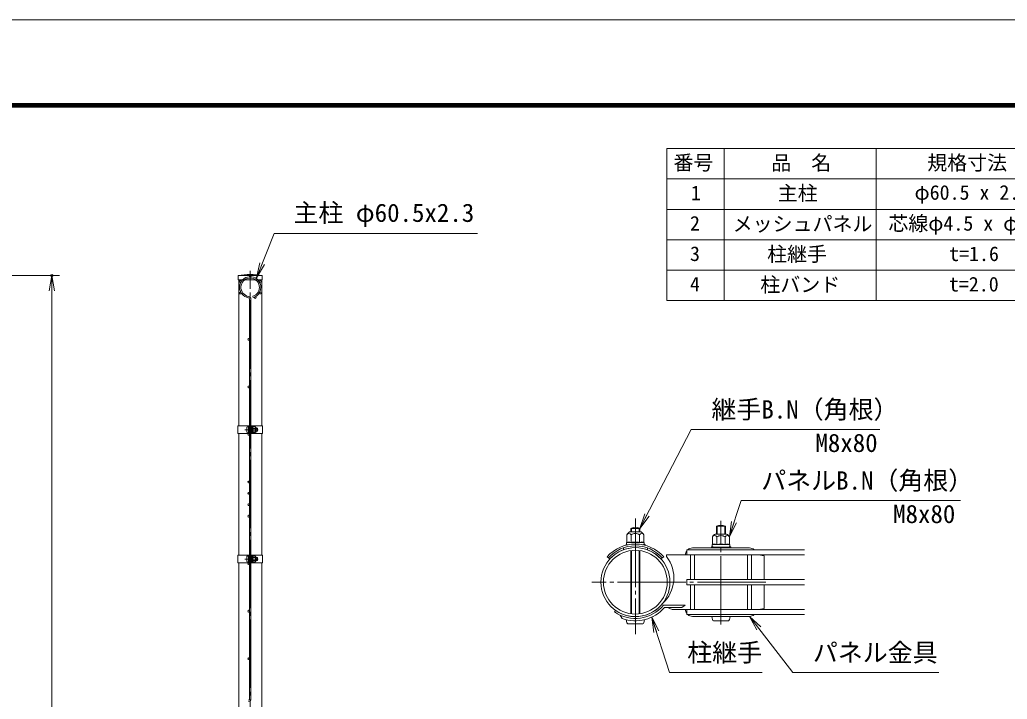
# Model space of a CAD drawing. Units: millimetres, scale not verified. Extents: x -4200 to 4200, y -2970 to 2970.
# Drawn here: x -529 to 2067, y 1182 to 2970 of the extents above; entities that cross this region are included whole.
import ezdxf
from ezdxf.enums import TextEntityAlignment as Align

# ---------------------------------------------------------------- set-up
doc = ezdxf.new("R2010")
doc.units = ezdxf.units.MM
doc.header["$LTSCALE"] = 10
doc.header["$PDMODE"] = 32
doc.header["$PDSIZE"] = 5
doc.linetypes.add('LONG_CHAIN', pattern=[21, 18, -1, 1, -1])
doc.layers.add('0-1_D-MTR-TXT', color=7, linetype='Continuous')
doc.layers.add('0-7_Defpoints', color=7, linetype='Continuous')
for name, color, linetype, lineweight in [('0-2_D-MTR-FRAM', 7, 'Continuous', 9), ('0-3_D-STR1', 1, 'Continuous', 9), ('0-4_D-BMK', 2, 'LONG_CHAIN', 9), ('0-5_D-STR-DIM', 7, 'Continuous', 9), ('0-6_0', 7, 'Continuous', 9), ('0-8_D-STR2', 7, 'Continuous', 9), ('0-9_D-STR3', 3, 'Continuous', 9), ('0-A_D-STR-TXT', 7, 'Continuous', 9), ('0-E_D-TTL', 7, 'Continuous', 9)]:
    doc.layers.add(name, color=color, linetype=linetype, lineweight=lineweight)
doc.styles.add('ＭＳ ゴシック', font='')
doc.styles.get('ＭＳ ゴシック').set_extended_font_data('MS Gothic')

# ---------------------------------------------------------------- blocks, each defined once
blk = doc.blocks.new('_Open')
at = {"layer": '0-6_0'}
blk.add_line((-10, 1.667), (0, 0), dxfattribs=at)
blk.add_lwpolyline([(-10, -1.667), (0, 0), (-10, 0)], dxfattribs=at)

msp = doc.modelspace()

# ---------------------------------------------------------------- linework, layer by layer
at = {"layer": '0-2_D-MTR-FRAM'}
for p, q in [((1172.71, 2631.28), (3822.71, 2631.28)), ((1172.71, 2631.28), (1172.71, 2231.28)), ((1322.71, 2631.28), (1322.71, 2231.28)), ((1722.71, 2631.28), (1722.71, 2231.28)), ((1172.71, 2551.28), (3822.71, 2551.28)), ((1172.71, 2471.28), (3822.71, 2471.28)), ((1172.71, 2391.28), (3822.71, 2391.28)), ((1172.71, 2311.28), (3822.71, 2311.28)), ((1172.71, 2231.28), (3822.71, 2231.28))]:
    msp.add_line(p, q, dxfattribs=at)
at = {"layer": '0-3_D-STR1'}
for p, q in [((108.3, 2297.21), (45.4, 2297.21)), ((45.4, 2297.21), (45.4, 2286.21)), ((108.3, 2297.21), (45.4, 2297.21)), ((45.4, 2297.21), (45.4, 2286.21)), ((108.3, 2286.21), (45.4, 2286.21)), ((46.6, 2286.21), (46.6, 1901.46)), ((103.45, 2286.21), (50.25, 2286.21)), ((107.1, 1901.46), (107.1, 2286.21)), ((108.3, 2286.21), (108.3, 2297.21)), ((46.6, 1881.46), (46.6, 1561.46)), ((107.1, 1561.46), (107.1, 1881.46)), ((46.6, 1541.46), (46.6, 701.46)), ((107.1, 701.46), (107.1, 1541.46))]:
    msp.add_line(p, q, dxfattribs=at)
for radius in [90.75, 83.85]:
    msp.add_circle((1089.64, 1490.59), radius, dxfattribs=at)
msp.add_arc((76.85, 2135.98), 164.27, 78.96219, 101.03781, dxfattribs=at)
msp.add_arc((76.85, 2135.98), 164.27, 78.96219, 101.03781, dxfattribs=at)
at = {"layer": '0-4_D-BMK'}
for p, q in [((76.85, -467.79), (76.85, 2309.21)), ((62.43, 1891.46), (98.17, 1891.46)), ((1089.64, 1657.75), (1089.64, 1353.43)), ((1314.64, 1379.27), (1314.64, 1651.89)), ((62.43, 1551.46), (98.17, 1551.46)), ((1432.54, 1490.59), (975.34, 1490.59))]:
    msp.add_line(p, q, dxfattribs=at)
at = {"layer": '0-5_D-STR-DIM'}
for p, q in [((-864.65, 2297.21), (-424.65, 2297.21)), ((-444.65, -415.79), (-444.65, 2257.21))]:
    msp.add_line(p, q, dxfattribs=at)
at = {"layer": '0-7_Defpoints'}
msp.add_point((-444.65, 2297.21), dxfattribs=at)
at = {"layer": '0-8_D-STR2'}
for p, q in [((75.05, 2235.07), (75.05, 1183.34)), ((78.65, 2235.07), (78.65, 1183.34)), ((83.82, 2242.82), (84.85, 2239.37)), ((1534.24, 1575.94), (1224.64, 1575.94)), ((1224.64, 1575.94), (1224.64, 1562.44)), ((1534.24, 1562.44), (1224.64, 1562.44)), ((1234.24, 1497.34), (1234.24, 1562.44)), ((1245.04, 1497.34), (1245.04, 1562.44)), ((1384.24, 1497.34), (1384.24, 1562.44)), ((1395.04, 1497.34), (1395.04, 1562.44)), ((1534.24, 1483.84), (1224.64, 1483.84)), ((1234.24, 1418.74), (1234.24, 1483.84)), ((1245.04, 1418.74), (1245.04, 1483.84)), ((1384.24, 1418.74), (1384.24, 1483.84)), ((1395.04, 1418.74), (1395.04, 1483.84)), ((1534.24, 1418.74), (1224.64, 1418.74)), ((1224.64, 1418.74), (1224.64, 1405.24)), ((1534.24, 1405.24), (1224.64, 1405.24))]:
    msp.add_line(p, q, dxfattribs=at)
msp.add_lwpolyline([(1534.24, 1497.34), (1224.64, 1497.34), (1224.64, 1483.84)], dxfattribs=at)
for centre in [(76.85, 2296.46), (50.65, 2281.33), (103.05, 2281.33), (50.65, 2251.08), (90.17, 2239.05), (103.05, 2251.08), (72.8, 2129.21), (72.8, 2004.21), (72.8, 1879.21), (72.8, 1754.21), (72.8, 1724.21), (72.8, 1694.21), (72.8, 1664.21), (72.8, 1539.21), (72.8, 1414.21), (72.8, 1289.21)]:
    msp.add_circle(centre, 2.25, dxfattribs=at)
for centre, radius, start, end in [((76.85, 2266.21), 28, 286.60421, 260.16066), ((76.85, 2266.21), 24.4, 286.60421, 260.16066), ((71.45, 2235.07), 3.6, 0, 80.16066), ((71.45, 2235.07), 7.2, 0, 80.16066), ((71.45, 1183.34), 3.6, 279.83934, 0), ((71.45, 1183.34), 7.2, 279.83934, 0)]:
    msp.add_arc(centre, radius, start, end, dxfattribs=at)
at = {"layer": '0-9_D-STR3'}
for p, q in [((44.3, 1901.46), (75.05, 1901.46)), ((44.3, 1901.46), (44.3, 1881.46)), ((67.95, 1897.96), (67.95, 1884.96)), ((72.75, 1881.46), (72.75, 1901.46)), ((72.75, 1899.46), (72.75, 1883.46)), ((75.05, 1881.46), (75.05, 1901.46)), ((75.05, 1895.46), (78.65, 1895.46)), ((78.65, 1881.46), (78.65, 1901.46)), ((78.65, 1901.46), (109.4, 1901.46)), ((80.95, 1881.46), (80.95, 1901.46)), ((80.95, 1895.96), (81.34, 1899.12)), ((80.95, 1895.96), (80.95, 1886.96)), ((83.1, 1899.21), (81.44, 1899.21)), ((83.15, 1891.46), (83.15, 1899.18)), ((83.25, 1898.96), (83.2, 1899.13)), ((89.94, 1898.96), (83.25, 1898.96)), ((92.45, 1896.46), (92.45, 1886.46)), ((92.45, 1895.46), (95.75, 1895.46)), ((95.75, 1895.46), (95.75, 1887.46)), ((109.4, 1901.46), (109.4, 1881.46)), ((44.3, 1881.46), (75.05, 1881.46)), ((75.05, 1894.78), (78.65, 1894.78)), ((75.05, 1888.13), (78.65, 1888.13)), ((75.05, 1887.46), (78.65, 1887.46)), ((78.65, 1881.46), (109.4, 1881.46)), ((80.95, 1886.96), (81.34, 1883.79)), ((83.08, 1883.71), (81.44, 1883.71)), ((89.94, 1895.21), (83.15, 1895.21)), ((83.15, 1891.46), (83.15, 1883.73)), ((89.94, 1887.7), (83.15, 1887.7)), ((89.94, 1883.95), (83.25, 1883.95)), ((92.45, 1894.78), (96.07, 1894.78)), ((92.45, 1888.13), (96.07, 1888.13)), ((92.45, 1887.46), (95.75, 1887.46)), ((1302.64, 1617.19), (1302.64, 1637.59)), ((1302.64, 1637.59), (1326.64, 1637.59)), ((1304.67, 1617.19), (1304.67, 1637.59)), ((1324.61, 1617.19), (1324.61, 1637.59)), ((1326.64, 1617.19), (1326.64, 1637.59)), ((1067, 1615.12), (1067.1, 1595.03)), ((1074.48, 1622.68), (1104.48, 1622.82)), ((1077.64, 1622.69), (1077.64, 1632.04)), ((1077.64, 1632.04), (1101.64, 1632.04)), ((1078.26, 1615.18), (1078.36, 1594.79)), ((1079.67, 1622.7), (1079.67, 1632.04)), ((1099.61, 1622.8), (1099.61, 1632.04)), ((1100.78, 1615.29), (1100.88, 1594.9)), ((1101.64, 1622.81), (1101.64, 1632.04)), ((1112.04, 1615.34), (1112.13, 1595.25)), ((1299.64, 1617.19), (1329.64, 1617.19)), ((1064.46, 1589.06), (1068.78, 1589.09)), ((1064.47, 1587.56), (1064.46, 1589.06)), ((1064.47, 1587.56), (1065.01, 1587.57)), ((1066.37, 1594.6), (1066.39, 1589.6)), ((1089.62, 1594.85), (1066.44, 1594.73)), ((1067.1, 1595.03), (1066.59, 1594.89)), ((1070.66, 1588.83), (1066.66, 1589.3)), ((1068.78, 1589.09), (1070.08, 1588.72)), ((1089.62, 1594.85), (1112.79, 1594.96)), ((1108.05, 1588.94), (1112.63, 1589.52)), ((1109.06, 1588.74), (1111.14, 1589.29)), ((1111.14, 1589.29), (1115.46, 1589.31)), ((1112.87, 1594.76), (1112.89, 1589.82)), ((1291.41, 1589.16), (1291.41, 1584.15)), ((1314.66, 1589.29), (1291.48, 1589.29)), ((1292.14, 1589.58), (1291.63, 1589.45)), ((1301.16, 1582.69), (1291.67, 1583.85)), ((1292.12, 1609.67), (1292.12, 1589.58)), ((1303.38, 1609.67), (1303.38, 1589.29)), ((1314.66, 1589.29), (1337.83, 1589.29)), ((1325.9, 1609.67), (1325.9, 1589.29)), ((1328.16, 1582.69), (1337.65, 1583.85)), ((1337.15, 1609.67), (1337.15, 1589.58)), ((1337.91, 1589.09), (1337.91, 1584.15)), ((44.3, 1561.46), (75.05, 1561.46)), ((44.3, 1561.46), (44.3, 1541.46)), ((67.95, 1557.96), (67.95, 1544.96)), ((72.75, 1541.46), (72.75, 1561.46)), ((72.75, 1559.46), (72.75, 1543.46)), ((75.05, 1541.46), (75.05, 1561.46)), ((78.65, 1541.46), (78.65, 1561.46)), ((78.65, 1561.46), (109.4, 1561.46)), ((80.95, 1541.46), (80.95, 1561.46)), ((80.95, 1555.96), (81.34, 1559.12)), ((83.1, 1559.21), (81.44, 1559.21)), ((83.15, 1551.46), (83.15, 1559.18)), ((83.25, 1558.96), (83.2, 1559.13)), ((89.94, 1558.96), (83.25, 1558.96)), ((109.4, 1561.46), (109.4, 1541.46)), ((1058.1, 1580.84), (1058.17, 1575.71)), ((1077.53, 1407.62), (1077.53, 1573.56)), ((1079.56, 1407.35), (1079.56, 1573.83)), ((1099.5, 1407.32), (1099.5, 1573.86)), ((1101.53, 1407.59), (1101.53, 1573.59)), ((1121.11, 1580.86), (1121.17, 1575.68)), ((1224.64, 1562.59), (1171.29, 1562.59)), ((1171.29, 1557.79), (1171.29, 1562.59)), ((1239.64, 1580.59), (1389.64, 1580.59)), ((1289.48, 1583.63), (1293.8, 1583.63)), ((1289.48, 1582.13), (1289.48, 1583.63)), ((1289.48, 1582.13), (1293.8, 1582.13)), ((1293.8, 1582.13), (1299.1, 1580.59)), ((1299.1, 1580.59), (1330.18, 1580.59)), ((1301.16, 1582.69), (1328.16, 1582.69)), ((1302.49, 1582.09), (1302.49, 1582.69)), ((1302.49, 1582.69), (1326.79, 1582.69)), ((1326.79, 1582.09), (1326.79, 1582.69)), ((1330.18, 1582.09), (1336.16, 1583.63)), ((1336.16, 1582.13), (1330.18, 1580.59)), ((1336.16, 1583.63), (1340.48, 1583.63)), ((1428.64, 1559.59), (1413.64, 1562.59)), ((1428.64, 1499.59), (1428.64, 1559.59)), ((44.3, 1541.46), (75.05, 1541.46)), ((75.05, 1555.46), (78.65, 1555.46)), ((75.05, 1554.78), (78.65, 1554.78)), ((75.05, 1548.13), (78.65, 1548.13)), ((75.05, 1547.46), (78.65, 1547.46)), ((78.65, 1541.46), (109.4, 1541.46)), ((80.95, 1555.96), (80.95, 1546.96)), ((80.95, 1546.96), (81.34, 1543.79)), ((83.08, 1543.71), (81.44, 1543.71)), ((89.94, 1555.21), (83.15, 1555.21)), ((83.15, 1551.46), (83.15, 1543.73)), ((89.94, 1547.7), (83.15, 1547.7)), ((89.94, 1543.95), (83.25, 1543.95)), ((92.45, 1556.46), (92.45, 1546.46)), ((92.45, 1555.46), (95.75, 1555.46)), ((92.45, 1554.78), (96.07, 1554.78)), ((92.45, 1548.13), (96.07, 1548.13)), ((92.45, 1547.46), (95.75, 1547.46)), ((95.75, 1555.46), (95.75, 1547.46)), ((1015.26, 1557.48), (1022.53, 1551.68)), ((1164.02, 1557.48), (1156.75, 1551.68)), ((1428.64, 1421.59), (1428.64, 1481.59)), ((1163.58, 1430.07), (1220.41, 1430.07)), ((1220.41, 1430.07), (1211.41, 1424.07)), ((1037.59, 1416.25), (1034.83, 1412.32)), ((1049.26, 1403.99), (1055.05, 1395.11)), ((1166.37, 1424.07), (1211.41, 1424.07)), ((1174.27, 1424.07), (1186.02, 1418.59)), ((1224.64, 1418.59), (1186.02, 1418.59)), ((1414.39, 1418.74), (1428.64, 1421.59)), ((1070.14, 1380.64), (1109.14, 1380.64)), ((1389.64, 1400.59), (1239.64, 1400.59)), ((1295.14, 1388.59), (1334.14, 1388.59))]:
    msp.add_line(p, q, dxfattribs=at)
for points in [[(1113.33, 1587.8), (1115.47, 1587.81), (1115.46, 1589.31)], [(1293.8, 1583.63), (1299.1, 1582.09), (1330.18, 1582.09)], [(1336.16, 1582.13), (1340.48, 1582.13), (1340.48, 1583.63)]]:
    msp.add_lwpolyline(points, dxfattribs=at)
for centre, radius, start, end in [((81.44, 1899.11), 0.1, 90, 173), ((83.1, 1899.11), 0.1, 15, 90), ((78.27, 1897.08), 5.32, 339.37322, 22.7756), ((88.93, 1897.09), 2.13, 298.45309, 61.54691), ((85.67, 1892.2), 8, 32.13463, 57.68315), ((88.25, 1891.46), 8.5, 331.92751, 28.07249), ((81.44, 1883.81), 0.1, 187, 270), ((83.08, 1883.81), 0.1, 270, 337.2244), ((78.27, 1885.83), 5.32, 337.2244, 20.62678), ((62.39, 1891.46), 21.19, 0, 10.20031), ((62.39, 1891.46), 21.19, 349.79969, 0), ((84.18, 1891.46), 6.87, 0, 33.09348), ((84.18, 1891.46), 6.87, 326.90652, 0), ((88.93, 1885.83), 2.13, 298.45309, 61.54691), ((85.67, 1890.71), 8, 302.31685, 327.86537), ((1314.64, 1615.09), 25.5, 61.92751, 118.07249), ((1087.35, 1602.41), 24, 122.41049, 147.95901), ((1072.65, 1612.1), 6.4, 28.72896, 151.82278), ((1089.64, 1609.54), 25.5, 61.92751, 118.07249), ((1089.6, 1597.96), 20.62, 90.27587, 123.36935), ((1089.6, 1597.96), 20.62, 57.18239, 90.27587), ((1106.42, 1612.26), 6.4, 28.72896, 151.82278), ((1091.81, 1602.44), 24, 32.59272, 58.14124), ((1312.4, 1596.87), 24, 122.13463, 147.68315), ((1297.75, 1606.62), 6.4, 28.45309, 151.54691), ((1314.64, 1592.4), 20.62, 90, 123.09348), ((1314.64, 1592.4), 20.62, 56.90652, 90), ((1331.53, 1606.62), 6.4, 28.45309, 151.54691), ((1316.87, 1596.87), 24, 32.31685, 57.86537), ((1089.64, 1490.67), 99.98, 41.93268, 138.06732), ((1089.64, 1491.1), 95.05, 41.90388, 138.09612), ((1066.67, 1594.61), 0.3, 105.27587, 180.27587), ((1066.69, 1589.6), 0.3, 180.27587, 263.27587), ((1072.8, 1580.12), 15.97, 69.64909, 113.05147), ((1089.92, 1532.58), 63.57, 90.27587, 100.47617), ((1089.92, 1532.58), 63.57, 80.07556, 90.27587), ((1106.57, 1580.28), 15.97, 67.50027, 110.90265), ((1112.59, 1589.82), 0.3, 277.27587, 0.27587), ((1112.57, 1594.76), 0.3, 0.27587, 67.50027), ((1291.71, 1589.16), 0.3, 105, 180), ((1291.71, 1584.15), 0.3, 180, 263), ((1297.77, 1574.64), 15.97, 69.37322, 112.7756), ((1314.66, 1527.02), 63.57, 90, 100.20031), ((1314.66, 1527.02), 63.57, 79.79969, 90), ((1331.54, 1574.64), 15.97, 67.2244, 110.62678), ((1337.61, 1584.15), 0.3, 277, 0), ((1337.61, 1589.09), 0.3, 0, 67.2244), ((81.44, 1559.11), 0.1, 90, 173), ((83.1, 1559.11), 0.1, 15, 90), ((78.27, 1557.08), 5.32, 339.37322, 22.7756), ((88.93, 1557.09), 2.13, 298.45309, 61.54691), ((85.67, 1552.2), 8, 32.13463, 57.68315), ((1089.64, 1490.62), 90.73, 42.31822, 137.70377), ((1239.64, 1562.59), 18, 146.44269, 180), ((1239.64, 1562.59), 18, 90, 132.12642), ((1302.44, 1580.98), 1.71, 88.43845, 139.48837), ((1326.84, 1580.98), 1.71, 40.51348, 91.56339), ((1389.64, 1562.59), 18, 47.87358, 90), ((81.44, 1543.81), 0.1, 187, 270), ((83.08, 1543.81), 0.1, 270, 337.2244), ((78.27, 1545.83), 5.32, 337.2244, 20.62678), ((62.39, 1551.46), 21.19, 0, 10.20031), ((62.39, 1551.46), 21.19, 349.79969, 0), ((84.18, 1551.46), 6.87, 0, 33.09348), ((84.18, 1551.46), 6.87, 326.90652, 0), ((88.93, 1545.83), 2.13, 298.45309, 61.54691), ((85.67, 1550.71), 8, 302.31685, 327.86537), ((88.25, 1551.46), 8.5, 331.92751, 28.07249), ((1100.03, 1501.6), 90.75, 311.88087, 38.25418), ((1425.64, 1499.59), 3, 311.40962, 0), ((1425.64, 1481.59), 3, 0, 48.59038), ((1089.64, 1490.59), 95.55, 235, 320.69754), ((1089.64, 1490.59), 90.75, 235, 322.44818), ((1089.64, 1490.59), 101.55, 250.08458, 319.07477), ((1239.64, 1418.59), 18, 180, 213.55731), ((1239.64, 1418.59), 18, 227.87358, 270), ((1389.64, 1418.59), 18, 270, 312.12642)]:
    msp.add_arc(centre, radius, start, end, dxfattribs=at)
for centre, major_axis, start_param, end_param in [((72.75, 1897.96), (4.8, 0), 1.5707963, 3.1415927), ((72.75, 1884.96), (4.8, 0), 3.1415927, 4.712389), ((72.75, 1557.96), (4.8, 0), 1.5707963, 3.1415927), ((72.75, 1544.96), (4.8, 0), 3.1415927, 4.712389), ((1070.14, 1395.04), (0, 14.4), 1.7556044, 3.1415927), ((1109.14, 1395.04), (0, 14.4), 3.1415927, 4.5275809), ((1295.14, 1402.99), (0, 14.4), 1.7382444, 3.1415927), ((1334.14, 1402.99), (0, 14.4), 3.1415927, 4.5449409)]:
    msp.add_ellipse(centre, major_axis=major_axis, ratio=0.3125, start_param=start_param, end_param=end_param, dxfattribs=at)
at = {"layer": '0-A_D-STR-TXT'}
for points in [[(674.37, 2407.93), (139.69, 2407.93), (94.2, 2292.99)], [(1732.5, 1892.14), (1236.4, 1892.14), (1102.56, 1633.82)], [(1944.08, 1705.13), (1367.37, 1705.13), (1337.28, 1612.35)], [(1422.99, 1253.14), (1179.43, 1253.14), (1133.28, 1396.7)], [(1887.22, 1253.14), (1503.37, 1253.14), (1390.86, 1399.01)]]:
    msp.add_lwpolyline(points, dxfattribs=at)
at = {"layer": '0-E_D-TTL', "color": 2}
msp.add_lwpolyline([(-4199.68, 2970.23), (4200.32, 2970.23), (4200.32, -2969.77), (-4199.68, -2969.77)], close=True, dxfattribs=at)
at = {"layer": '0-E_D-TTL'}
for points in [[(-3929.68, 2750.23), (3930.32, 2750.23), (3930.32, -2749.77), (-3929.68, -2749.77)], [(-3927.18, 2747.73), (3927.82, 2747.73), (3927.82, -2747.27), (-3927.18, -2747.27)], [(-3924.68, 2745.23), (3925.32, 2745.23), (3925.32, -2744.77), (-3924.68, -2744.77)], [(-3922.18, 2742.73), (3922.82, 2742.73), (3922.82, -2742.27), (-3922.18, -2742.27)], [(-3919.68, 2740.23), (3920.32, 2740.23), (3920.32, -2739.77), (-3919.68, -2739.77)]]:
    msp.add_lwpolyline(points, close=True, dxfattribs=at)

# ---------------------------------------------------------------- block references
at = {"layer": '0-5_D-STR-DIM', "xscale": 4, "yscale": 4, "rotation": 90}
msp.add_blockref('_Open', (-444.65, 2297.21), dxfattribs=at)
at = {"layer": '0-A_D-STR-TXT', "xscale": 4, "yscale": 4}
for p, rotation in [((93.46, 2291.13), 248.409), ((1101.64, 1632.04), 242.61059), ((1336.66, 1610.45), 252.02793), ((1389.64, 1400.59), 127.64359), ((1132.66, 1398.6), 107.82107)]:
    msp.add_blockref('_Open', p, dxfattribs=dict(at, rotation=rotation))

# ---------------------------------------------------------------- texts
at = {"layer": '0-1_D-MTR-TXT', "style": 'ＭＳ ゴシック'}
for s, p in [('番号', (1189.91, 2563.54)), ('品\u3000名', (1447.05, 2562.98)), ('規格寸法', (1857.07, 2563.22)), ('1', (1235.57, 2483.78)), ('主柱', (1463.87, 2483.1)), ('φ60.5 x 2.3', (1823.59, 2485.14)), ('2', (1233.17, 2403.88)), ('メッシュパネル', (1345.39, 2402.4)), ('芯線φ4.5 x φ4.5', (1754.75, 2403.78)), ('3', (1233.17, 2323.88)), ('柱継手', (1436.05, 2322.98)), ('t=1.6', (1914.57, 2323.78)), ('4', (1233.05, 2243.88)), ('柱バンド', (1418.21, 2242.54)), ('t=2.0', (1913.99, 2243.78))]:
    msp.add_text(s, height=38.49, dxfattribs=at).set_placement(p, align=Align.BOTTOM_LEFT)
at = {"layer": '0-A_D-STR-TXT', "style": 'ＭＳ ゴシック'}
for s, p in [('主柱 φ60.5x2.3', (190.61, 2423.95)), ('継手B.N（角根）', (1289.61, 1906.62)), ('M8x80', (1563.03, 1818.59)), ('パネルB.N（角根）', (1420.58, 1719.61)), ('M8x80', (1767.27, 1631.58)), ('柱継手', (1225.95, 1267)), ('パネル金具', (1556.32, 1267))]:
    msp.add_text(s, height=48.09, dxfattribs=at).set_placement(p, align=Align.BOTTOM_LEFT)

doc.saveas('drawing.dxf')
